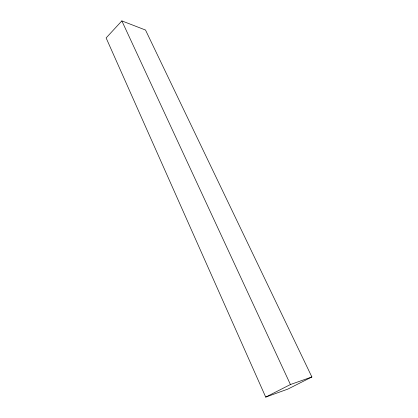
<?xml version="1.0" encoding="UTF-8"?>
<svg xmlns="http://www.w3.org/2000/svg" width="418" height="418" viewBox="0 0 418 418"><rect width="100%" height="100%" fill="white"/><g stroke="black" fill="none" stroke-linecap="round" stroke-linejoin="round"><path stroke-width="0.63" d="M121.857 20.9L106.125 37.928L265.712 397.1L287.908 389.074L311.875 376.968L145.506 30.028L121.857 20.9L290.432 384.529L311.875 376.968M265.712 397.1L290.432 384.529"/></g></svg>
